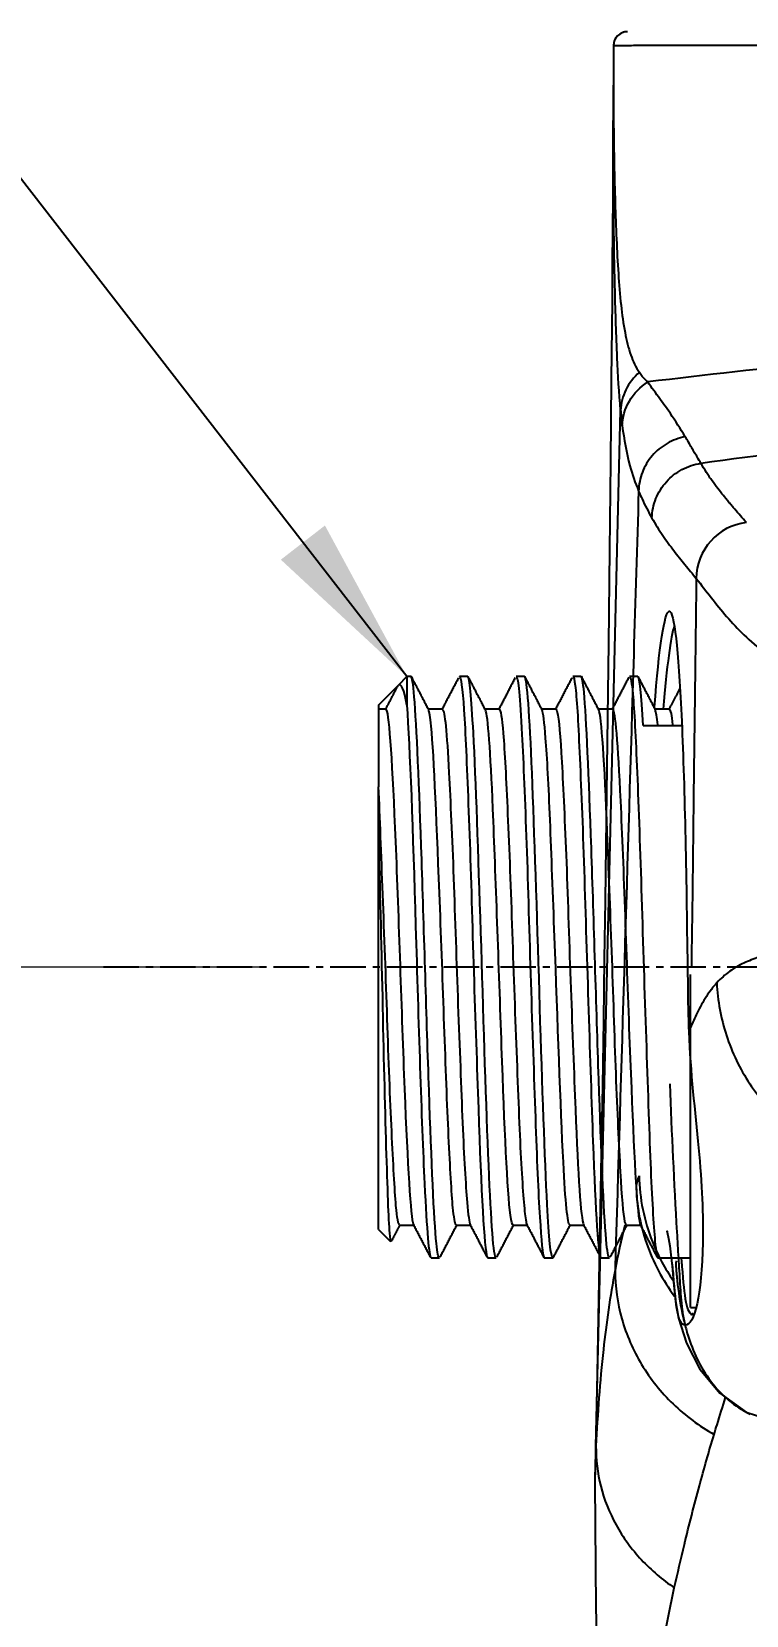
# Model space of a CAD drawing. Header units: millimetres. Extents: x 1091 to 1735, y 843 to 1297.
# Drawn here: x 1183 to 1208.2, y 1161.7 to 1217.5 of the extents above; entities that cross this region are included whole.
import ezdxf

# ---------------------------------------------------------------- set-up
doc = ezdxf.new("R2010")
doc.units = ezdxf.units.MM
doc.linetypes.add('CENTER', pattern=[2, 1.25, -0.25, 0.25, -0.25])
doc.styles.add('Daelim Dimension', font='')
doc.styles.get("Standard").update_dxf_attribs({"font": 'txt.shx', "bigfont": 'whgtxt.shx'})
doc.styles.get('Daelim Dimension').set_extended_font_data('나눔고딕')
doc.dimstyles.new('DEFAULT', dxfattribs={"dimscale": 2, "dimtxt": 2, "dimasz": 2, "dimexe": 0, "dimexo": 2, "dimgap": 1, "dimtad": 1, "dimdec": 1, "dimzin": 9, "dimdsep": 46, "dimtxsty": 'Daelim Dimension', "dimcen": 0.5, "dimclrd": 252, "dimclre": 252, "dimclrt": 3, "dimadec": 1, "dimazin": 0, "dimtfac": 1, "dimtdec": 1, "dimtix": 1, "dimtmove": 0, "dimatfit": 3, "dimfxl": 1, "dimtolj": 1, "dimtzin": 1, "dimlwd": 9, "dimlwe": 9, "dimarcsym": 0})
doc.dimstyles.new('ISO-25', dxfattribs={"dimtxt": 2.5, "dimasz": 2.5, "dimexe": 1.25, "dimexo": 0.625, "dimtad": 1, "dimtxsty": 'Standard', "dimcen": 2.5, "dimadec": 0, "dimazin": 0, "dimtfac": 1, "dimtmove": 0, "dimatfit": 3, "dimfxl": 1, "dimarcsym": 0})

# ---------------------------------------------------------------- blocks, each defined once
blk = doc.blocks.new('*D2')
at = {"color": 5, "lineweight": 9, "transparency": 16777216}
for p, q in [((1191.26, 1184.522), (1162.128, 1184.522)), ((1162.128, 1180.522), (1162.128, 1129.395)), ((1249.048, 1125.395), (1162.128, 1125.395))]:
    blk.add_line(p, q, dxfattribs=at)
at = {"color": 5, "transparency": 16777216}
for points in [[(1161.461, 1180.522), (1162.795, 1180.522), (1162.128, 1184.522)], [(1161.461, 1129.395), (1162.795, 1129.395), (1162.128, 1125.395)]]:
    blk.add_solid(points, dxfattribs=at)
at = {"layer": 'Defpoints', "color": 0, "transparency": 16777216}
for p in [(1195.26, 1184.522), (1162.128, 1125.395), (1253.048, 1125.395)]:
    blk.add_point(p, dxfattribs=at)
at = {"color": 7, "transparency": 16777216, "insert": (1154.685, 1154.959), "char_height": 10, "attachment_point": 5, "rotation": 90, "style": 'Daelim Dimension'}
blk.add_mtext('\\A1;59', dxfattribs=at)

msp = doc.modelspace()

# ---------------------------------------------------------------- linework, layer by layer
at = {"color": 7, "linetype": 'Continuous'}
for p, q in [((1203.546, 1217.024), (1203.535, 1214.271)), ((1203.54, 1213.991), (1203.54, 1214.392)), ((1203.551, 1214.263), (1203.551, 1214.211)), ((1203.495, 1208.008), (1203.47, 1205.266)), ((1203.47, 1205.266), (1203.441, 1202.336)), ((1202.929, 1167.626), (1203.797, 1204.163)), ((1203.441, 1202.336), (1203.409, 1199.229)), ((1195.26, 1193.772), (1195.951, 1194.463)), ((1196.26, 1194.772), (1195.951, 1194.463)), ((1196.407, 1194.772), (1196.26, 1194.772)), ((1196.26, 1194.772), (1196.26, 1193.761)), ((1198.408, 1194.772), (1198.113, 1194.772)), ((1200.408, 1194.772), (1200.112, 1194.772)), ((1202.407, 1194.772), (1202.112, 1194.772)), ((1204.407, 1194.772), (1204.112, 1194.772)), ((1195.26, 1193.772), (1195.26, 1193.622)), ((1195.513, 1193.622), (1195.26, 1193.622)), ((1195.26, 1193.622), (1195.26, 1190.881)), ((1197.514, 1193.622), (1197.017, 1193.622)), ((1199.514, 1193.622), (1199.017, 1193.622)), ((1201.514, 1193.622), (1201.017, 1193.622)), ((1203.513, 1193.622), (1203.017, 1193.622)), ((1205.513, 1193.622), (1205.017, 1193.622)), ((1204.591, 1193.045), (1205.959, 1193.045)), ((1195.26, 1175.272), (1195.26, 1189.072)), ((1206.26, 1172.522), (1206.26, 1184.267)), ((1196.007, 1175.422), (1196.503, 1175.422)), ((1198.006, 1175.422), (1198.503, 1175.422)), ((1200.006, 1175.422), (1200.503, 1175.422)), ((1202.006, 1175.422), (1202.503, 1175.422)), ((1204.007, 1175.422), (1204.503, 1175.422)), ((1195.26, 1175.272), (1195.683, 1174.849)), ((1197.112, 1174.272), (1197.408, 1174.272)), ((1199.112, 1174.272), (1199.407, 1174.272)), ((1201.113, 1174.272), (1201.407, 1174.272)), ((1203.112, 1174.272), (1203.408, 1174.272)), ((1205.112, 1174.272), (1206.26, 1174.272)), ((1206.26, 1172.522), (1206.444, 1172.522)), ((1202.966, 1170.199), (1202.886, 1166.335)), ((1202.929, 1167.626), (1202.89, 1166.537))]:
    msp.add_line(p, q, dxfattribs=at)
at = {"color": 7, "linetype": 'CENTER'}
msp.add_line((1272.807, 1184.522), (1185.51, 1184.522), dxfattribs=at)
at = {"color": 7, "linetype": 'Continuous'}
for points in [[(1203.535, 1214.266), (1203.529, 1212.838), (1203.522, 1211.709), (1203.514, 1210.535), (1203.505, 1209.301), (1203.495, 1208.008)], [(1203.409, 1199.229), (1203.371, 1195.941), (1203.35, 1194.228), (1203.328, 1192.469), (1203.305, 1190.663), (1203.28, 1188.801), (1203.252, 1186.859), (1203.222, 1184.814), (1203.189, 1182.647), (1203.153, 1180.356), (1203.112, 1177.929), (1203.067, 1175.399), (1203.018, 1172.809), (1202.966, 1170.199)], [(1205.45, 1175.159), (1205.435, 1175.215), (1205.443, 1175.174), (1205.487, 1174.952), (1205.531, 1174.692), (1205.574, 1174.377), (1205.619, 1173.973), (1205.666, 1173.425), (1205.719, 1172.828), (1205.843, 1172.139), (1206.121, 1171.266), (1206.595, 1170.349), (1207.293, 1169.494), (1208.226, 1168.823), (1209.323, 1168.473)], [(1202.886, 1166.337), (1202.92, 1161.928), (1203.081, 1156.365), (1203.209, 1149.994), (1203.244, 1142.426)]]:
    msp.add_lwpolyline(points, dxfattribs=at)
for centre, radius, start, end in [((1204.046, 1217.022), 0.5, 90.0025, 179.8362), ((1204.047, 1217.022), 0.501, 112.3241, 156.5533), ((2408.637, 1212.915), 1205.098, 179.80459, 179.929816), ((1204.038, 1217.022), 0.491, 175.8792, 179.6187), ((1251.06, 821.469), 386.482, 95.96498, 96.88113), ((1208.47, 1198.221), 2.004, 96.8307, 179.6741), ((1446.065, 1189.247), 240.696, 182.10345, 183.35099), ((1211.136, 1177.312), 6.69, 181.233, 201.7529), ((1211.322, 1177.384), 6.89, 201.7379, 214.7353)]:
    msp.add_arc(centre, radius, start, end, dxfattribs=at)
for points, degree in [([(1203.588, 1217.221), (1203.565, 1217.17), (1203.552, 1217.113), (1203.548, 1217.058)], 3), ([(1204.046, 1217.522), (1203.982, 1217.522), (1203.916, 1217.509), (1203.857, 1217.485)], 3), ([(1205.694, 1196.58), (1205.563, 1196.174), (1205.423, 1195.144), (1205.304, 1193.626)], 3), ([(1195.513, 1193.622), (1195.951, 1194.463)], 1), ([(1196.26, 1193.761), (1196.164, 1194.333), (1196.052, 1194.565), (1195.951, 1194.463)], 3), ([(1197.031, 1193.596), (1196.722, 1194.187), (1196.414, 1194.778)], 2), ([(1198.083, 1194.735), (1197.785, 1194.164), (1197.487, 1193.592)], 2), ([(1199.033, 1193.592), (1198.724, 1194.183), (1198.416, 1194.774)], 2), ([(1200.079, 1194.727), (1199.783, 1194.16), (1199.487, 1193.593)], 2), ([(1201.034, 1193.589), (1200.726, 1194.18), (1200.418, 1194.771)], 2), ([(1202.082, 1194.733), (1201.793, 1194.178), (1201.503, 1193.622)], 2), ([(1203.033, 1193.591), (1202.725, 1194.182), (1202.417, 1194.774)], 2), ([(1204.09, 1194.749), (1203.797, 1194.186), (1203.503, 1193.622)], 2), ([(1204.591, 1193.045), (1204.524, 1194.172), (1204.467, 1194.76), (1204.405, 1194.766)], 3), ([(1205.034, 1193.589), (1204.726, 1194.179), (1204.418, 1194.77)], 2), ([(1205.89, 1194.365), (1205.689, 1193.979), (1205.487, 1193.593)], 2), ([(1205.111, 1193.069), (1205.081, 1193.351), (1205.052, 1193.523), (1205.023, 1193.585)], 3), ([(1205.52, 1193.605), (1205.557, 1193.603), (1205.594, 1193.424), (1205.63, 1193.071)], 3), ([(1195.26, 1189.072), (1195.26, 1189.742), (1195.26, 1190.347), (1195.26, 1190.881)], 3), ([(1206.297, 1184.522), (1206.252, 1184.523), (1206.206, 1184.523), (1206.161, 1184.523)], 3), ([(1204.447, 1177.168), (1204.412, 1177.063), (1204.378, 1176.958), (1204.344, 1176.853)], 3), ([(1195.721, 1174.856), (1195.869, 1175.139), (1196.017, 1175.422)], 2), ([(1196.487, 1175.452), (1196.783, 1174.884), (1197.08, 1174.317)], 2), ([(1197.428, 1174.294), (1197.723, 1174.858), (1198.017, 1175.422)], 2), ([(1198.487, 1175.452), (1198.787, 1174.877), (1199.087, 1174.302)], 2), ([(1199.429, 1174.296), (1199.723, 1174.859), (1200.017, 1175.422)], 2), ([(1200.487, 1175.452), (1200.788, 1174.875), (1201.089, 1174.298)], 2), ([(1201.414, 1174.266), (1201.715, 1174.844), (1202.017, 1175.422)], 2), ([(1202.487, 1175.452), (1202.784, 1174.884), (1203.08, 1174.315)], 2), ([(1203.428, 1174.293), (1203.73, 1174.872), (1204.032, 1175.452)], 2), ([(1203.942, 1175.422), (1203.812, 1174.896), (1203.7, 1174.366), (1203.6, 1173.833)], 3), ([(1204.487, 1175.452), (1204.789, 1174.873), (1205.091, 1174.294)], 2)]:
    msp.add_open_spline(points, degree=degree, dxfattribs=at)
for points, knots in [([(1203.546, 1217.025), (1203.546, 1216.777), (1203.544, 1215.856), (1203.545, 1214.935), (1203.551, 1214.263)], [0, 0, 0, 0, 0.269882, 1, 1, 1, 1]), ([(1203.546, 1217.026), (1203.551, 1217.027), (1203.566, 1217.028), (1203.596, 1217.03), (1203.642, 1217.032), (1203.736, 1217.034), (1203.892, 1217.037), (1204.127, 1217.04), (1204.424, 1217.042), (1204.783, 1217.044), (1205.203, 1217.046), (1205.883, 1217.048), (1206.875, 1217.05), (1208.23, 1217.05), (1209.791, 1217.049), (1210.9, 1217.047), (1211.486, 1217.046)], [0, 0, 0, 0, 0.001775, 0.005578, 0.011404, 0.019245, 0.040924, 0.070528, 0.107983, 0.153224, 0.206183, 0.266731, 0.409895, 0.581153, 0.77859, 1, 1, 1, 1]), ([(1203.797, 1204.163), (1203.742, 1204.782), (1203.663, 1206.19), (1203.591, 1208.495), (1203.549, 1211.151), (1203.54, 1213.019), (1203.54, 1213.991)], [0, 0, 0, 0, 0.189462, 0.430205, 0.703499, 1, 1, 1, 1]), ([(1203.551, 1214.211), (1203.56, 1213.303), (1203.587, 1211.967), (1203.648, 1210.224), (1203.709, 1209.018), (1203.799, 1207.917), (1203.929, 1206.954), (1204.121, 1206.149), (1204.33, 1205.687), (1204.459, 1205.5)], [0, 0, 0, 0, 0.308551, 0.454574, 0.592856, 0.71921, 0.829858, 0.923072, 1, 1, 1, 1]), ([(1204.459, 1205.5), (1204.263, 1205.334), (1203.935, 1204.924), (1203.806, 1204.414), (1203.797, 1204.163)], [0, 0, 0, 0, 0.506325, 1, 1, 1, 1]), ([(1204.756, 1205.167), (1204.728, 1205.19), (1204.618, 1205.291), (1204.522, 1205.407), (1204.459, 1205.5)], [0, 0, 0, 0, 0.24429, 1, 1, 1, 1]), ([(1203.856, 1203.615), (1203.865, 1203.919), (1204.044, 1204.54), (1204.494, 1204.999), (1204.756, 1205.167)], [0, 0, 0, 0, 0.494781, 1, 1, 1, 1]), ([(1206.078, 1203.232), (1205.91, 1203.51), (1205.625, 1203.965), (1205.165, 1204.597), (1204.897, 1204.966), (1204.756, 1205.167)], [0, 0, 0, 0, 0.416133, 0.686204, 1, 1, 1, 1]), ([(1203.797, 1204.163), (1203.802, 1204.114), (1203.819, 1203.931), (1203.839, 1203.748), (1203.856, 1203.615)], [0, 0, 0, 0, 0.269288, 1, 1, 1, 1]), ([(1203.856, 1203.616), (1203.918, 1203.143), (1204.05, 1202.358), (1204.311, 1201.608), (1204.433, 1201.318)], [0, 0, 0, 0, 0.602693, 1, 1, 1, 1]), ([(1206.078, 1203.232), (1205.854, 1203.191), (1205.418, 1203.031), (1204.885, 1202.589), (1204.529, 1201.996), (1204.438, 1201.542), (1204.433, 1201.317)], [0, 0, 0, 0, 0.250657, 0.501104, 0.750931, 1, 1, 1, 1]), ([(1206.628, 1202.296), (1206.588, 1202.365), (1206.481, 1202.547), (1206.3, 1202.86), (1206.155, 1203.102), (1206.078, 1203.232)], [0, 0, 0, 0, 0.219813, 0.583309, 1, 1, 1, 1]), ([(1227.548, 1203.722), (1226.269, 1203.722), (1223.308, 1203.671), (1218.4, 1203.459), (1212.699, 1203.038), (1208.69, 1202.585), (1206.628, 1202.296)], [0, 0, 0, 0, 0.182829, 0.423411, 0.702217, 1, 1, 1, 1]), ([(1204.903, 1200.367), (1204.909, 1200.6), (1205.004, 1201.067), (1205.381, 1201.674), (1205.942, 1202.115), (1206.397, 1202.263), (1206.628, 1202.296)], [0, 0, 0, 0, 0.249594, 0.499549, 0.74976, 1, 1, 1, 1]), ([(1208.232, 1200.212), (1208.161, 1200.29), (1208.024, 1200.447), (1207.858, 1200.648), (1207.718, 1200.801), (1207.62, 1200.92), (1207.523, 1201.041), (1207.387, 1201.204), (1207.218, 1201.416), (1207.056, 1201.641), (1206.922, 1201.827), (1206.789, 1202.031), (1206.693, 1202.189), (1206.628, 1202.296)], [0, 0, 0, 0, 0.120125, 0.237574, 0.296839, 0.355284, 0.413807, 0.473625, 0.595999, 0.723022, 0.789374, 0.857174, 1, 1, 1, 1]), ([(1204.433, 1201.317), (1204.375, 1199.399), (1204.097, 1190.238), (1203.82, 1181.077), (1203.6, 1173.833)], [0, 0, 0, 0, 0.209325, 1, 1, 1, 1]), ([(1204.433, 1201.317), (1204.471, 1201.225), (1204.613, 1200.901), (1204.775, 1200.586), (1204.903, 1200.367)], [0, 0, 0, 0, 0.282399, 1, 1, 1, 1]), ([(1204.903, 1200.367), (1205.023, 1200.156), (1205.267, 1199.763), (1205.666, 1199.221), (1206.068, 1198.723), (1206.333, 1198.397), (1206.466, 1198.233)], [0, 0, 0, 0, 0.274738, 0.523509, 0.761466, 1, 1, 1, 1]), ([(1206.466, 1198.233), (1206.45, 1196.981), (1206.42, 1194.528), (1206.381, 1191.503), (1206.354, 1189.184), (1206.338, 1187.55), (1206.315, 1186.004), (1206.299, 1185.005), (1206.297, 1184.522)], [0, 0, 0, 0, 0.273852, 0.536792, 0.66183, 0.781332, 0.89436, 1, 1, 1, 1]), ([(1206.466, 1198.233), (1206.819, 1197.786), (1207.345, 1197.095), (1208.151, 1196.21), (1208.634, 1195.809), (1208.902, 1195.62)], [0, 0, 0, 0, 0.477236, 0.725956, 1, 1, 1, 1]), ([(1204.993, 1193.694), (1205.151, 1195.831), (1205.349, 1197.076), (1205.687, 1197.081), (1205.832, 1195.751), (1206.055, 1191.068), (1206.115, 1187.842), (1206.155, 1184.522)], [0, 0, 0, 0, 0.323739, 0.323739, 0.661869, 0.661869, 1, 1, 1, 1]), ([(1197.403, 1174.282), (1197.37, 1174.279), (1197.337, 1174.441), (1197.211, 1175.646), (1197.129, 1177.651), (1196.953, 1182.689), (1196.869, 1185.713), (1196.693, 1190.91), (1196.605, 1193.045), (1196.482, 1194.531), (1196.442, 1194.764), (1196.402, 1194.763)], [0, 0, 0, 0, 0.099831, 0.099831, 0.360146, 0.360146, 0.620461, 0.620461, 0.880775, 0.880775, 1, 1, 1, 1]), ([(1198.112, 1194.772), (1198.118, 1194.772), (1198.123, 1194.767), (1198.184, 1194.667), (1198.241, 1194.161), (1198.34, 1192.415), (1198.392, 1191.183), (1198.502, 1188.308), (1198.547, 1186.654), (1198.648, 1183.301), (1198.71, 1181.602), (1198.862, 1177.073), (1198.972, 1174.852), (1199.082, 1174.307), (1199.097, 1174.275), (1199.111, 1174.277)], [0, 0, 0, 0, 0.017341, 0.017341, 0.173567, 0.173567, 0.329792, 0.329792, 0.486018, 0.486018, 0.642244, 0.642244, 0.954695, 0.954695, 1, 1, 1, 1]), ([(1199.408, 1174.273), (1199.402, 1174.273), (1199.396, 1174.278), (1199.299, 1174.444), (1199.22, 1175.79), (1199.036, 1180.085), (1198.961, 1182.988), (1198.775, 1188.521), (1198.699, 1191.136), (1198.534, 1194.061), (1198.474, 1194.756), (1198.407, 1194.767)], [0, 0, 0, 0, 0.017957, 0.017957, 0.278204, 0.278204, 0.538451, 0.538451, 0.798698, 0.798698, 1, 1, 1, 1]), ([(1200.117, 1194.755), (1200.186, 1194.744), (1200.256, 1194.046), (1200.368, 1191.728), (1200.426, 1190.382), (1200.532, 1187.349), (1200.575, 1185.653), (1200.683, 1182.311), (1200.741, 1180.654), (1200.839, 1177.78), (1200.892, 1176.566), (1201.001, 1174.858), (1201.047, 1174.359), (1201.102, 1174.276), (1201.107, 1174.272), (1201.112, 1174.273)], [0, 0, 0, 0, 0.204375, 0.204375, 0.360625, 0.360625, 0.516875, 0.516875, 0.673125, 0.673125, 0.829375, 0.829375, 0.985625, 0.985625, 1, 1, 1, 1]), ([(1201.406, 1174.278), (1201.34, 1174.287), (1201.269, 1174.944), (1201.128, 1177.759), (1201.031, 1180.332), (1200.87, 1185.895), (1200.77, 1188.804), (1200.608, 1193.134), (1200.513, 1194.54), (1200.424, 1194.763), (1200.416, 1194.772), (1200.408, 1194.771)], [0, 0, 0, 0, 0.196046, 0.196046, 0.456225, 0.456225, 0.716405, 0.716405, 0.976584, 0.976584, 1, 1, 1, 1]), ([(1202.114, 1194.77), (1202.14, 1194.77), (1202.168, 1194.666), (1202.251, 1194.044), (1202.298, 1193.225), (1202.399, 1190.971), (1202.459, 1189.528), (1202.61, 1184.778), (1202.722, 1181.095), (1202.911, 1175.831), (1203.008, 1174.28), (1203.111, 1174.273)], [0, 0, 0, 0, 0.079194, 0.079194, 0.235395, 0.235395, 0.391596, 0.391596, 0.703998, 0.703998, 1, 1, 1, 1]), ([(1203.402, 1174.284), (1203.364, 1174.282), (1203.327, 1174.493), (1203.198, 1175.903), (1203.113, 1178.006), (1202.942, 1183.137), (1202.854, 1186.152), (1202.68, 1191.287), (1202.59, 1193.312), (1202.474, 1194.583), (1202.438, 1194.763), (1202.402, 1194.761)], [0, 0, 0, 0, 0.113598, 0.113598, 0.373845, 0.373845, 0.634092, 0.634092, 0.894339, 0.894339, 1, 1, 1, 1]), ([(1204.113, 1194.771), (1204.15, 1194.77), (1204.191, 1194.566), (1204.282, 1193.595), (1204.326, 1192.633), (1204.488, 1188.89), (1204.584, 1185.251), (1204.751, 1180.384), (1204.798, 1178.856), (1204.899, 1176.375), (1204.959, 1175.422), (1205.044, 1174.475), (1205.077, 1174.275), (1205.113, 1174.274)], [0, 0, 0, 0, 0.110017, 0.110017, 0.266292, 0.266292, 0.57884, 0.57884, 0.735115, 0.735115, 0.891389, 0.891389, 1, 1, 1, 1]), ([(1196.26, 1193.761), (1196.362, 1192.295), (1196.472, 1189.304), (1196.665, 1182.631), (1196.772, 1179.13), (1196.962, 1175.223), (1197.035, 1174.305), (1197.114, 1174.287)], [0, 0, 0, 0, 0.364432, 0.364432, 0.728863, 0.728863, 1, 1, 1, 1]), ([(1195.513, 1193.622), (1195.62, 1193.622), (1195.722, 1192.011), (1195.949, 1186.867), (1196.05, 1183.509), (1196.261, 1177.961), (1196.371, 1175.943), (1196.477, 1175.48), (1196.485, 1175.457), (1196.493, 1175.443)], [0, 0, 0, 0, 0.324992, 0.324992, 0.649984, 0.649984, 0.974976, 0.974976, 1, 1, 1, 1]), ([(1198.006, 1175.423), (1197.969, 1175.424), (1197.931, 1175.596), (1197.84, 1176.429), (1197.796, 1177.269), (1197.636, 1180.52), (1197.54, 1183.722), (1197.319, 1189.478), (1197.219, 1191.962), (1197.085, 1193.353), (1197.053, 1193.543), (1197.021, 1193.595)], [0, 0, 0, 0, 0.109563, 0.109563, 0.267891, 0.267891, 0.584547, 0.584547, 0.901203, 0.901203, 1, 1, 1, 1]), ([(1197.516, 1193.607), (1197.591, 1193.59), (1197.67, 1192.807), (1197.794, 1190.384), (1197.855, 1189.089), (1197.958, 1186.243), (1198.005, 1184.688), (1198.119, 1181.695), (1198.172, 1180.245), (1198.272, 1177.823), (1198.331, 1176.85), (1198.422, 1175.78), (1198.456, 1175.513), (1198.493, 1175.442)], [0, 0, 0, 0, 0.233019, 0.233019, 0.395515, 0.395515, 0.558011, 0.558011, 0.720507, 0.720507, 0.883003, 0.883003, 1, 1, 1, 1]), ([(1200.004, 1175.435), (1199.974, 1175.43), (1199.944, 1175.543), (1199.803, 1176.61), (1199.701, 1178.876), (1199.501, 1184.557), (1199.392, 1187.769), (1199.209, 1192.137), (1199.121, 1193.413), (1199.029, 1193.598)], [0, 0, 0, 0, 0.091818, 0.091818, 0.408976, 0.408976, 0.726134, 0.726134, 1, 1, 1, 1]), ([(1199.513, 1193.622), (1199.56, 1193.621), (1199.612, 1193.328), (1199.71, 1192.137), (1199.757, 1191.156), (1199.871, 1188.691), (1199.922, 1187.246), (1200.021, 1184.254), (1200.081, 1182.705), (1200.189, 1179.85), (1200.235, 1178.577), (1200.346, 1176.618), (1200.401, 1175.927), (1200.465, 1175.526), (1200.479, 1175.469), (1200.494, 1175.442)], [0, 0, 0, 0, 0.141511, 0.141511, 0.30398, 0.30398, 0.46645, 0.46645, 0.628919, 0.628919, 0.791389, 0.791389, 0.953859, 0.953859, 1, 1, 1, 1]), ([(1202.005, 1175.434), (1201.929, 1175.448), (1201.85, 1176.225), (1201.679, 1179.578), (1201.578, 1182.666), (1201.413, 1187.058), (1201.359, 1188.486), (1201.262, 1190.927), (1201.206, 1191.928), (1201.109, 1193.168), (1201.071, 1193.509), (1201.029, 1193.598)], [0, 0, 0, 0, 0.232528, 0.232528, 0.55019, 0.55019, 0.709021, 0.709021, 0.867853, 0.867853, 1, 1, 1, 1]), ([(1201.514, 1193.621), (1201.53, 1193.622), (1201.547, 1193.587), (1201.621, 1193.285), (1201.674, 1192.673), (1201.773, 1190.831), (1201.833, 1189.597), (1201.939, 1186.828), (1201.984, 1185.286), (1202.096, 1182.268), (1202.153, 1180.781), (1202.295, 1177.176), (1202.393, 1175.636), (1202.492, 1175.443)], [0, 0, 0, 0, 0.049886, 0.049886, 0.212382, 0.212382, 0.374878, 0.374878, 0.537374, 0.537374, 0.69987, 0.69987, 1, 1, 1, 1]), ([(1204.005, 1175.423), (1203.988, 1175.423), (1203.969, 1175.467), (1203.895, 1175.803), (1203.844, 1176.409), (1203.746, 1178.235), (1203.688, 1179.427), (1203.584, 1182.11), (1203.541, 1183.605), (1203.432, 1186.569), (1203.376, 1188.024), (1203.232, 1191.734), (1203.126, 1193.398), (1203.028, 1193.601)], [0, 0, 0, 0, 0.055538, 0.055538, 0.214217, 0.214217, 0.372897, 0.372897, 0.531577, 0.531577, 0.690257, 0.690257, 1, 1, 1, 1]), ([(1203.512, 1193.619), (1203.601, 1193.607), (1203.694, 1192.422), (1203.904, 1188.048), (1204.002, 1184.759), (1204.226, 1178.908), (1204.331, 1176.572), (1204.452, 1175.586), (1204.473, 1175.485), (1204.495, 1175.448)], [0, 0, 0, 0, 0.283114, 0.283114, 0.608159, 0.608159, 0.933203, 0.933203, 1, 1, 1, 1]), ([(1196, 1175.444), (1195.959, 1175.438), (1195.917, 1175.661), (1195.824, 1176.684), (1195.779, 1177.591), (1195.669, 1179.882), (1195.616, 1181.256), (1195.52, 1184.141), (1195.465, 1185.657), (1195.356, 1188.521), (1195.311, 1189.828), (1195.26, 1190.881)], [0, 0, 0, 0, 0.168227, 0.168227, 0.37617, 0.37617, 0.584113, 0.584113, 0.792057, 0.792057, 1, 1, 1, 1]), ([(1195.26, 1189.072), (1195.302, 1187.385), (1195.353, 1185.421), (1195.434, 1181.543), (1195.478, 1179.666), (1195.567, 1176.715), (1195.603, 1175.637), (1195.665, 1174.955), (1195.682, 1174.854), (1195.698, 1174.839)], [0, 0, 0, 0, 0.295225, 0.295225, 0.590449, 0.590449, 0.885674, 0.885674, 1, 1, 1, 1]), ([(1209.228, 1185.009), (1209.04, 1184.983), (1208.763, 1184.911), (1208.407, 1184.781), (1208.145, 1184.671), (1207.89, 1184.541), (1207.556, 1184.327), (1207.329, 1184.124), (1207.19, 1183.975)], [0, 0, 0, 0, 0.244768, 0.366716, 0.488565, 0.611281, 0.736527, 1, 1, 1, 1]), ([(1206.161, 1184.523), (1206.162, 1184.142), (1206.165, 1183.762), (1206.178, 1183.006), (1206.189, 1182.629), (1206.202, 1182.254)], [0, 0, 0, 0, 0.5, 0.5, 1, 1, 1, 1]), ([(1207.19, 1183.974), (1207.054, 1183.826), (1206.801, 1183.483), (1206.505, 1182.943), (1206.334, 1182.566), (1206.26, 1182.391)], [0, 0, 0, 0, 0.2168249, 0.458127, 0.6634328, 0.6634328, 0.6634328, 0.6634328]), ([(1207.19, 1183.974), (1207.217, 1183.345), (1207.451, 1182.089), (1208.277, 1180.366), (1209.54, 1178.929), (1210.608, 1178.228), (1211.176, 1177.955)], [0, 0, 0, 0, 0.24978, 0.499826, 0.749771, 1, 1, 1, 1]), ([(1206.203, 1182.255), (1206.253, 1180.821), (1206.429, 1179.426), (1206.666, 1176.876), (1206.719, 1175.752), (1206.65, 1172.937), (1206.418, 1171.892), (1206.071, 1171.903)], [0, 0, 0, 0, 0.25, 0.25, 0.5, 0.5, 1, 1, 1, 1]), ([(1204.344, 1176.853), (1204.356, 1176.155), (1204.606, 1174.746), (1205.278, 1173.485), (1205.7, 1172.92)], [0, 0, 0, 0, 0.497595, 1, 1, 1, 1]), ([(1205.781, 1175.178), (1205.799, 1174.873), (1205.834, 1174.265), (1205.892, 1173.352), (1205.934, 1172.59), (1206.046, 1171.99), (1206.2, 1171.4), (1206.477, 1170.687), (1206.955, 1169.902), (1207.58, 1169.227), (1208.096, 1168.89), (1208.37, 1168.76)], [0, 0, 0, 0, 0.125125, 0.250248, 0.375317, 0.437865, 0.500445, 0.625417, 0.75047, 0.875327, 1, 1, 1, 1]), ([(1206.072, 1171.903), (1205.808, 1171.911), (1205.753, 1172.547), (1205.649, 1173.844), (1205.627, 1174.04), (1205.599, 1174.249)], [0, 0, 0, 0, 0.859914, 0.859914, 1, 1, 1, 1]), ([(1205.933, 1174.239), (1205.944, 1174.146), (1205.953, 1174.056), (1206.052, 1172.873), (1206.095, 1172.278), (1206.362, 1172.272)], [0, 0, 0, 0, 0.073323, 0.073323, 1, 1, 1, 1]), ([(1203.6, 1173.833), (1203.426, 1172.907), (1203.135, 1170.843), (1202.985, 1168.765), (1202.929, 1167.626)], [0, 0, 0, 0, 0.452412, 1, 1, 1, 1]), ([(1203.6, 1173.833), (1203.601, 1173.256), (1203.766, 1172.088), (1204.478, 1170.462), (1205.602, 1169.058), (1206.572, 1168.337), (1207.096, 1168.041)], [0, 0, 0, 0, 0.245171, 0.493185, 0.744851, 1, 1, 1, 1]), ([(1205.769, 1174.163), (1205.757, 1174.158), (1205.741, 1174.093), (1205.756, 1173.792), (1205.828, 1173.12), (1205.92, 1172.516), (1206.024, 1172.075), (1206.034, 1172.031)], [0, 0, 0, 0, 0.108902, 0.284922, 0.492709, 0.949305, 1, 1, 1, 1]), ([(1206.34, 1172.322), (1206.315, 1172.287), (1206.293, 1172.255), (1206.297, 1172.251), (1206.302, 1172.25)], [0, 0, 0, 0, 0.82391, 1, 1, 1, 1]), ([(1207.096, 1168.041), (1207.13, 1168.155), (1207.263, 1168.593), (1207.4, 1169.029), (1207.502, 1169.352)], [0, 0, 0, 0, 0.259251, 1, 1, 1, 1]), ([(1205.692, 1162.633), (1205.807, 1163.142), (1206.084, 1164.344), (1206.546, 1166.149), (1206.912, 1167.439), (1207.096, 1168.041)], [0, 0, 0, 0, 0.280398, 0.661896, 1, 1, 1, 1]), ([(1202.929, 1167.626), (1202.923, 1167.155), (1203.039, 1166.186), (1203.591, 1164.808), (1204.49, 1163.582), (1205.27, 1162.92), (1205.689, 1162.635)], [0, 0, 0, 0, 0.238315, 0.487394, 0.743348, 1, 1, 1, 1]), ([(1203.284, 1142.43), (1203.359, 1144.48), (1203.604, 1147.469), (1204.039, 1151.321), (1204.37, 1153.942), (1204.687, 1156.376), (1204.994, 1158.629), (1205.305, 1160.7), (1205.55, 1162.013), (1205.689, 1162.635)], [0, 0, 0, 0, 0.302253, 0.441452, 0.571146, 0.691508, 0.803192, 0.906122, 1, 1, 1, 1])]:
    msp.add_open_spline(points, degree=3, knots=knots, dxfattribs=at)

# ---------------------------------------------------------------- dimensions: what is measured, and where the dimension line sits
at = {"color": 7}
dim = msp.add_linear_dim(base=(1162.128, 1125.395), p1=(1195.26, 1184.522), p2=(1253.048, 1125.395), angle=90, dimstyle='DEFAULT', override={"dimtxt": 5, "dimdec": 0, "dimclrd": 5, "dimclre": 5, "dimclrt": 7}, dxfattribs=at)
dim.commit()
dim.dimension.update_dxf_attribs({"geometry": '*D2', "text_midpoint": (1162.128, 1154.959), "dimtype": 160})

# ---------------------------------------------------------------- leaders
at = {"color": 5, "ltscale": 0.5}
msp.add_leader([(1196.26, 1194.772), (1181.229, 1214.149), (1104.772, 1214.149)], dimstyle='ISO-25', override={"dimscale": 2.394123}, dxfattribs=at)

doc.saveas('drawing.dxf')
